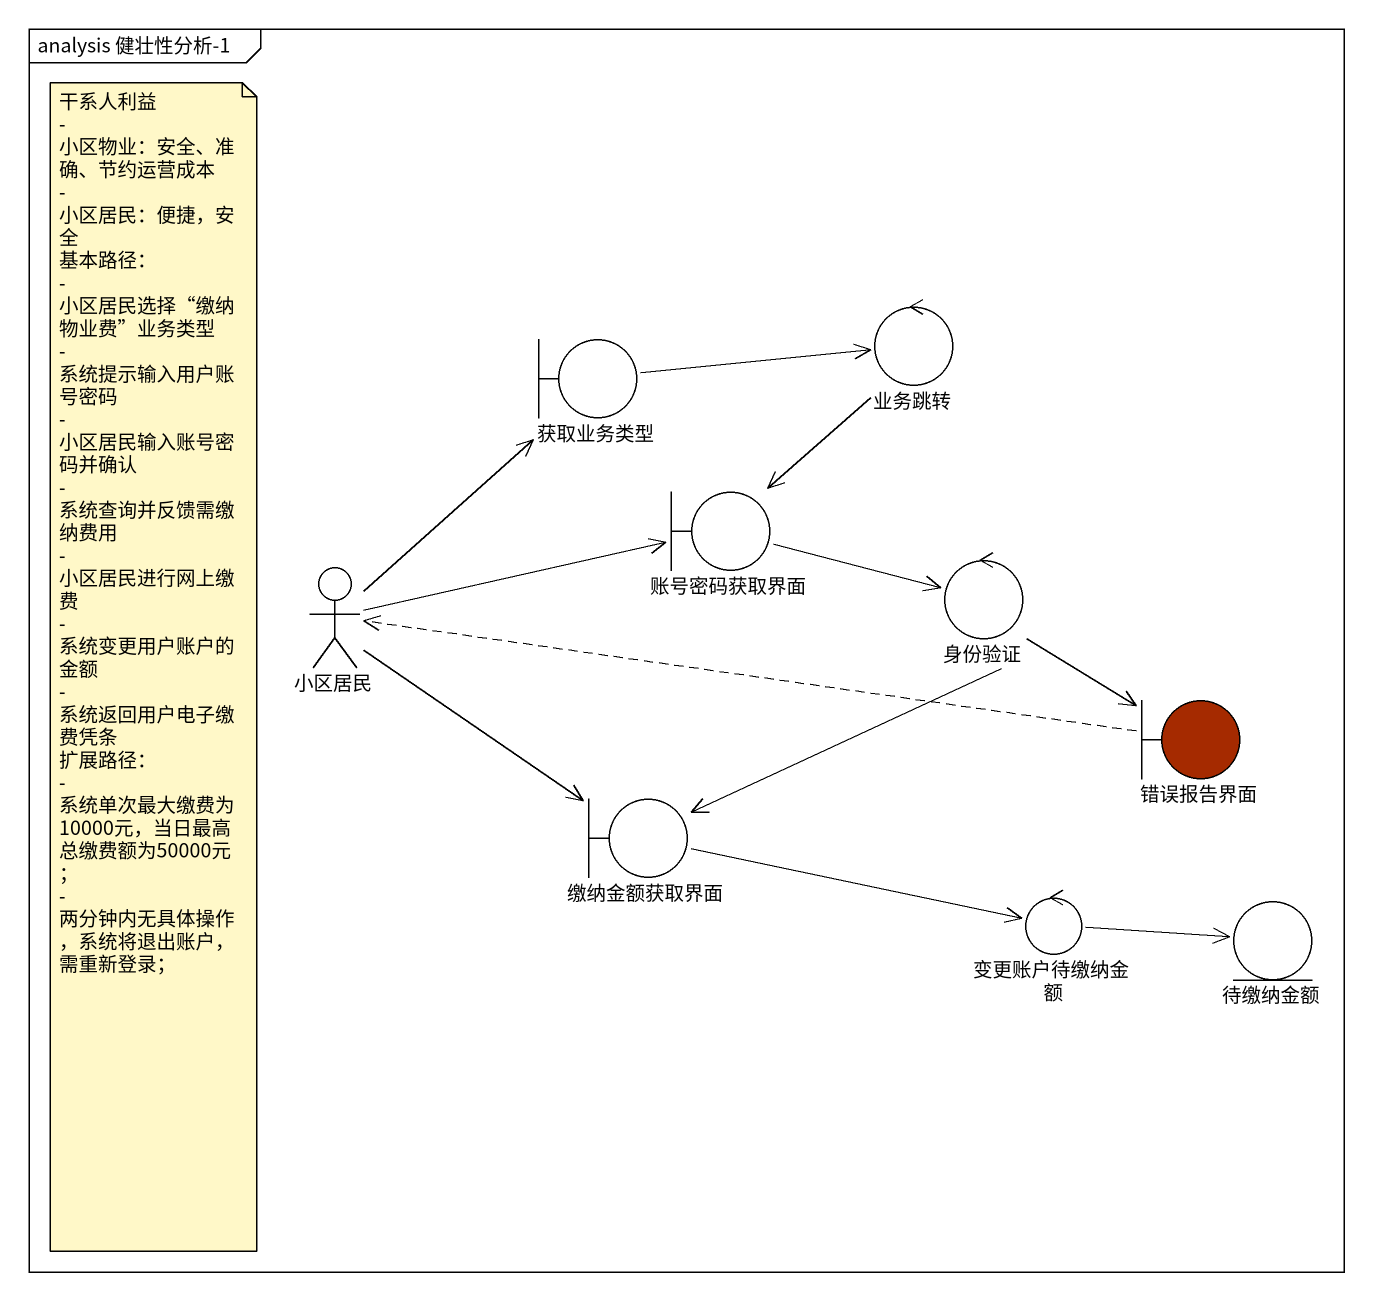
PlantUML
@startuml
mainframe analysis 健壮性分析-1
control 业务跳转
boundary 获取业务类型
actor 小区居民
boundary 账号密码获取界面
control 身份验证
boundary 错误报告界面 #A52A00
boundary 缴纳金额获取界面
control 变更账户待缴纳金额
entity 待缴纳金额
业务跳转 --> 账号密码获取界面
获取业务类型 -right-> 业务跳转
小区居民 -up-> 获取业务类型
小区居民 -right-> 账号密码获取界面
小区居民 --> 缴纳金额获取界面
账号密码获取界面 -right-> 身份验证
身份验证 --> 错误报告界面
身份验证 --> 缴纳金额获取界面
错误报告界面 .left.> 小区居民
缴纳金额获取界面 -right-> 变更账户待缴纳金额
变更账户待缴纳金额 -right-> 待缴纳金额
note as N1
  干系人利益
  - 小区物业：安全、准确、节约运营成本
  - 小区居民：便捷，安全
  基本路径：
  - 小区居民选择“缴纳物业费”业务类型
  - 系统提示输入用户账号密码
  - 小区居民输入账号密码并确认
  - 系统查询并反馈需缴纳费用
  - 小区居民进行网上缴费
  - 系统变更用户账户的金额
  - 系统返回用户电子缴费凭条
  扩展路径：
  - 系统单次最大缴费为10000元，当日最高总缴费额为50000元；
  - 两分钟内无具体操作，系统将退出账户，需重新登录；
end note
@enduml
